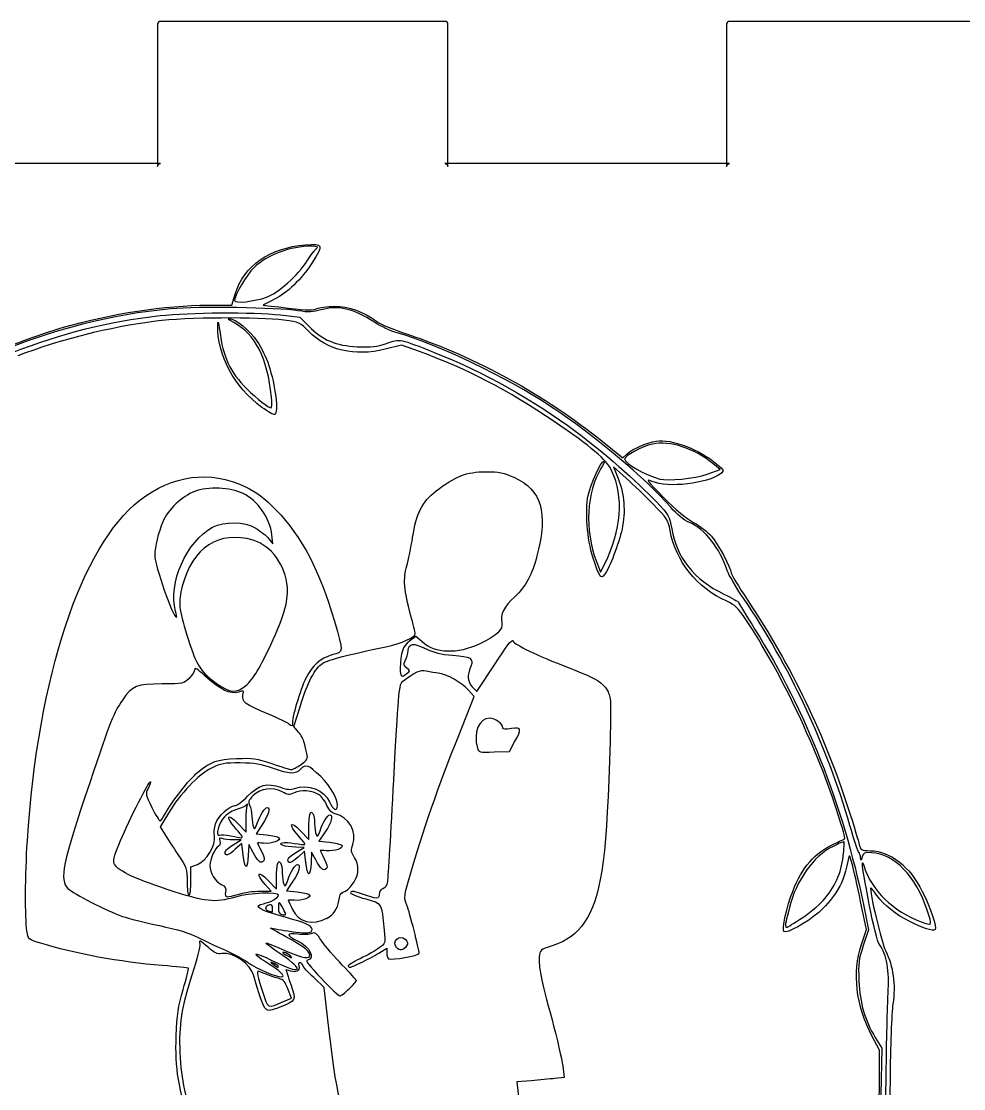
# Model space of a CAD drawing. Extents: x 1 to 449, y -9756 to -9558.
# Drawn here: x 211.6 to 244.72, y -9595.56 to -9558.06 of the extents above; entities that cross this region are included whole.
import ezdxf

# ---------------------------------------------------------------- set-up
doc = ezdxf.new("R2010")
doc.units = 0
doc.layers.get('0').update_dxf_attribs({"linetype": 'CONTINUOUS'})

msp = doc.modelspace()

# ---------------------------------------------------------------- linework, layer by layer
at = {"color": 7}
for p, q in [((226.49218, -9558.0586), (216.49218, -9558.0586)), ((246.49218, -9558.0586), (236.49218, -9558.0586)), ((216.39062, -9558.1602), (216.39062, -9563.1602)), ((226.59375, -9563.1602), (226.59375, -9558.1602)), ((236.39062, -9558.1602), (236.39062, -9563.1602)), ((216.49218, -9563.0586), (206.49218, -9563.0586)), ((236.49218, -9563.0586), (226.49218, -9563.0586))]:
    msp.add_line(p, q, dxfattribs=at)
at = {"color": 5}
for p, q in [((218.99781, -9568.0313), (219.11806, -9567.6475)), ((220.22249, -9567.7492), (220.22249, -9567.7496)), ((218.16172, -9568.0313), (218.99781, -9568.0313)), ((220.71158, -9568.3741), (221.3943, -9568.4481)), ((221.3943, -9568.4481), (221.71567, -9568.7781)), ((224.96323, -9569.4324), (224.38768, -9569.5766)), ((225.59065, -9569.6616), (224.96323, -9569.4324)), ((220.05761, -9571.6206), (220.05755, -9571.6206)), ((232.02195, -9572.8136), (232.74502, -9573.3953)), ((232.74502, -9573.3953), (232.89188, -9573.2573)), ((232.86107, -9574.1114), (232.41759, -9573.7152)), ((232.41759, -9573.7152), (232.58116, -9574.1202)), ((235.70435, -9573.9665), (236.16533, -9573.8072)), ((236.16533, -9573.8072), (235.90491, -9573.5914)), ((235.70435, -9573.9665), (235.70435, -9573.9665)), ((220.44465, -9576.4222), (220.40775, -9576.1045)), ((220.30012, -9576.2376), (220.44465, -9576.4222)), ((231.81253, -9577.0417), (231.95274, -9577.4164)), ((231.95274, -9577.4164), (232.1059, -9577.115)), ((217.02105, -9578.7792), (217.02108, -9578.7793)), ((225.46973, -9579.6714), (225.24225, -9579.8388)), ((225.68777, -9579.8628), (225.46973, -9579.6714)), ((227.61467, -9581.6087), (228.22717, -9580.6649)), ((219.3837, -9581.4804), (219.3837, -9581.4804)), ((227.51991, -9581.7859), (227.31004, -9581.5442)), ((227.45155, -9581.4351), (227.61467, -9581.6087)), ((226.95087, -9583.2066), (227.51991, -9581.7859)), ((221.18437, -9582.8393), (221.39728, -9582.1389)), ((221.34467, -9583.0298), (221.18437, -9582.8393)), ((228.75847, -9583.7099), (228.9408, -9583.375)), ((228.21544, -9583.7289), (228.75847, -9583.7099)), ((216.77264, -9585.8788), (216.48609, -9586.36)), ((219.20003, -9586.2291), (219.49933, -9586.5428)), ((219.49933, -9586.5428), (219.49933, -9586.151)), ((216.48609, -9586.36), (216.63481, -9586.6058)), ((220.07772, -9586.2683), (219.85384, -9586.601)), ((219.85384, -9586.601), (220.22095, -9586.639)), ((221.40618, -9586.4917), (221.70548, -9586.8054)), ((221.70548, -9586.8054), (221.70548, -9586.4136)), ((222.28389, -9586.5307), (222.06001, -9586.8634)), ((219.04812, -9586.987), (219.33225, -9586.8167)), ((219.33225, -9586.8167), (219.05359, -9586.8167)), ((219.34854, -9586.9503), (219.12079, -9587.1503)), ((219.39384, -9587.3508), (219.34854, -9586.9503)), ((219.3656, -9586.709), (219.36562, -9586.7091)), ((219.59965, -9586.9825), (219.57955, -9587.367)), ((219.74911, -9587.2622), (219.59965, -9586.9825)), ((222.06001, -9586.8634), (222.42712, -9586.9014)), ((221.53838, -9587.0866), (221.23753, -9587.0766)), ((221.25425, -9587.2569), (221.53838, -9587.0866)), ((221.55467, -9587.2202), (221.32692, -9587.4202)), ((221.59997, -9587.6208), (221.55467, -9587.2202)), ((221.80582, -9587.245), (221.78572, -9587.6294)), ((221.95528, -9587.5246), (221.80582, -9587.245)), ((217.56057, -9587.7626), (217.79606, -9587.6776)), ((221.6, -9587.6132), (221.59997, -9587.6208)), ((217.56057, -9588.2596), (217.56057, -9587.7626)), ((217.56067, -9588.2598), (217.56057, -9588.2596)), ((220.38231, -9588.6201), (220.17482, -9588.3838)), ((220.26972, -9588.2319), (220.56901, -9588.5455)), ((220.56901, -9588.5455), (220.56901, -9588.1537)), ((221.14741, -9588.2709), (220.92354, -9588.6035)), ((219.98489, -9588.6201), (220.38231, -9588.6201)), ((220.92354, -9588.6035), (221.29065, -9588.6415)), ((220.43524, -9589.2197), (220.43528, -9589.2198)), ((220.80624, -9589.2309), (220.80619, -9589.2308)), ((239.78593, -9588.9469), (239.78597, -9588.9469)), ((241.3074, -9589.9724), (241.0997, -9588.9804)), ((241.19702, -9589.0848), (241.37892, -9589.9756)), ((222.34142, -9589.5743), (222.34136, -9589.5768)), ((241.13337, -9590.499), (241.3074, -9589.9724)), ((241.37892, -9589.9756), (241.19472, -9590.53)), ((224.16237, -9590.7971), (224.4465, -9590.6209)), ((224.4465, -9590.6209), (224.4465, -9590.7879)), ((224.78385, -9590.5983), (224.78385, -9590.5989)), ((221.00752, -9590.8524), (221.00747, -9590.8604)), ((220.63589, -9591.2661), (220.63584, -9591.266)), ((223.52538, -9591.1357), (223.52536, -9591.1351)), ((222.24858, -9592.0011), (221.87678, -9591.6551)), ((221.09426, -9592.3756), (220.97232, -9592.0544)), ((222.37738, -9593.1368), (222.24858, -9592.0011)), ((223.1233, -9592.052), (223.12332, -9592.0523)), ((220.81491, -9592.4952), (221.09426, -9592.3756)), ((220.81491, -9592.4952), (220.81491, -9592.4952)), ((241.76157, -9594.2106), (241.49852, -9593.705)), ((241.61361, -9593.7603), (241.84389, -9594.1385)), ((241.76126, -9595.1442), (241.76157, -9594.2106)), ((241.84389, -9594.1385), (241.80619, -9595.7765)), ((230.62797, -9594.754), (230.67547, -9595.1631)), ((230.67547, -9595.1631), (230.35217, -9595.2011)), ((229.52493, -9595.2791), (229.02098, -9595.3201)), ((229.02098, -9595.3201), (229.10868, -9596.1347))]:
    msp.add_line(p, q, dxfattribs=at)
at = {"color": 7}
for points in [[(216.49218, -9558.0586), (216.43748, -9558.0586), (216.39062, -9558.1016), (216.39062, -9558.1602)], [(226.59375, -9558.1602), (226.59375, -9558.1052), (226.55075, -9558.0586), (226.49218, -9558.0586)], [(236.49218, -9558.0586), (236.43748, -9558.0586), (236.39062, -9558.1016), (236.39062, -9558.1602)], [(216.39062, -9563.1602), (216.39062, -9563.1052), (216.43362, -9563.0586), (216.49218, -9563.0586)], [(226.49218, -9563.0586), (226.54688, -9563.0586), (226.59375, -9563.1016), (226.59375, -9563.1602)], [(236.39062, -9563.1602), (236.39062, -9563.1052), (236.43362, -9563.0586), (236.49218, -9563.0586)]]:
    msp.add_open_spline(points, degree=3, dxfattribs=at)
at = {"color": 5}
for points in [[(219.11806, -9567.6475), (219.43599, -9566.6327), (220.31864, -9566.0132), (221.58838, -9565.9139)], [(221.79819, -9565.9613), (221.06529, -9565.9513), (220.2486, -9566.2598), (219.77567, -9566.7146)], [(221.58838, -9565.9139), (222.2233, -9565.8649), (222.23723, -9565.9029), (221.81557, -9566.55)], [(221.97138, -9566.0453), (222.05558, -9565.9783), (222.02568, -9565.9633), (221.79819, -9565.9613)], [(221.6487, -9566.4748), (221.77018, -9566.2834), (221.91539, -9566.09), (221.97138, -9566.0453)], [(219.77567, -9566.7146), (219.51631, -9566.9641), (219.0984, -9567.6768), (219.09826, -9567.87)], [(220.22249, -9567.7496), (220.6467, -9567.5925), (221.32325, -9566.9877), (221.6487, -9566.4748)], [(221.81557, -9566.55), (221.43078, -9567.1402), (220.95914, -9567.592), (220.47462, -9567.8347)], [(219.09826, -9567.87), (219.09819, -9567.9795), (219.80634, -9567.904), (220.22249, -9567.7492)], [(220.47462, -9567.8347), (220.25733, -9567.9434), (220.09204, -9568.0325), (220.10734, -9568.0325)], [(216.84889, -9568.1613), (214.75467, -9568.3582), (212.75004, -9568.8698), (210.67452, -9569.737)], [(213.08873, -9568.8039), (214.73796, -9568.3288), (216.68467, -9568.0324), (218.16172, -9568.0313)], [(221.32592, -9568.2283), (220.58934, -9568.1121), (217.81393, -9568.0706), (216.84889, -9568.1613)], [(220.10734, -9568.0325), (220.12264, -9568.0325), (220.52058, -9568.0775), (220.99167, -9568.1327)], [(220.99167, -9568.1327), (221.66451, -9568.2117), (221.87948, -9568.2157), (221.99407, -9568.1527)], [(222.14341, -9568.1953), (221.84701, -9568.2813), (221.70021, -9568.2873), (221.32592, -9568.2283)], [(221.99407, -9568.1527), (222.07427, -9568.1087), (222.35052, -9568.0727), (222.6079, -9568.0717)], [(224.01183, -9568.6319), (223.25722, -9568.1448), (222.7361, -9568.023), (222.14341, -9568.1953)], [(222.6079, -9568.0717), (223.10763, -9568.0717), (223.64069, -9568.2616), (224.08243, -9568.5985)], [(211.2368, -9569.7126), (213.12106, -9568.9862), (214.57933, -9568.6208), (216.48276, -9568.3981)], [(216.33485, -9568.5933), (214.67078, -9568.8087), (212.94541, -9569.242), (211.47412, -9569.8139)], [(220.82992, -9568.5573), (219.96579, -9568.4406), (217.35139, -9568.4613), (216.33485, -9568.5933)], [(216.48276, -9568.3981), (217.4824, -9568.2812), (219.7409, -9568.2682), (220.71158, -9568.3741)], [(218.50614, -9568.734), (218.51114, -9568.5427), (218.53034, -9568.5998), (218.57274, -9568.9345)], [(219.06583, -9568.6404), (218.91929, -9568.5634), (218.84645, -9568.5), (218.90394, -9568.5)], [(218.90394, -9568.5), (219.11914, -9568.5), (219.6351, -9568.9207), (219.89232, -9569.3059)], [(221.69902, -9568.9455), (221.40247, -9568.644), (221.37213, -9568.6305), (220.82992, -9568.5573)], [(224.08243, -9568.5985), (224.1979, -9568.6865), (224.70429, -9568.8963), (225.20774, -9569.0645)], [(210.20156, -9569.873), (210.65008, -9569.641), (212.28824, -9569.0344), (213.08873, -9568.8039)], [(220.05755, -9571.6206), (219.08908, -9570.9077), (218.47786, -9569.7704), (218.50614, -9568.734)], [(218.57274, -9568.9345), (218.68843, -9569.8478), (218.94937, -9570.4082), (219.51697, -9570.9627)], [(220.39562, -9571.2577), (220.24928, -9569.8819), (219.82058, -9569.0381), (219.06583, -9568.6404)], [(224.38768, -9569.5766), (223.31025, -9569.8465), (222.36777, -9569.6256), (221.69902, -9568.9455)], [(221.71567, -9568.7781), (222.18026, -9569.2551), (222.66004, -9569.4566), (223.4102, -9569.4899)], [(224.81407, -9569.0037), (224.59346, -9568.9417), (224.23245, -9568.7744), (224.01183, -9568.6319)], [(219.89232, -9569.3059), (220.03751, -9569.5233), (220.21755, -9569.8897), (220.29241, -9570.1201)], [(223.4102, -9569.4899), (223.89863, -9569.5119), (224.09179, -9569.4896), (224.43643, -9569.3731)], [(224.43643, -9569.3731), (224.92629, -9569.2076), (224.87407, -9569.1973), (226.17588, -9569.7134)], [(230.20325, -9571.5867), (228.66702, -9570.5679), (226.24054, -9569.4049), (224.81407, -9569.0037)], [(225.20774, -9569.0645), (227.58248, -9569.8579), (230.00394, -9571.1901), (232.02195, -9572.8136)], [(230.32955, -9572.1176), (228.69011, -9571.0069), (227.29769, -9570.2853), (225.59065, -9569.6616)], [(226.17588, -9569.7134), (227.83392, -9570.3708), (229.60652, -9571.3643), (231.09096, -9572.4682)], [(220.29241, -9570.1201), (220.5332, -9570.8612), (220.64762, -9571.7862), (220.50911, -9571.8719)], [(219.51697, -9570.9627), (219.8882, -9571.3253), (220.29161, -9571.6421), (220.38202, -9571.6421)], [(220.50911, -9571.8719), (220.47611, -9571.8929), (220.27296, -9571.7789), (220.05761, -9571.6206)], [(220.38202, -9571.6421), (220.41192, -9571.6421), (220.41812, -9571.4691), (220.39562, -9571.2577)], [(234.41385, -9575.1195), (233.54678, -9574.1226), (231.73591, -9572.6033), (230.20325, -9571.5867)], [(232.35828, -9573.8595), (232.1622, -9573.4539), (231.63882, -9573.0045), (230.32955, -9572.1176)], [(231.09096, -9572.4682), (232.00551, -9573.1483), (233.25619, -9574.2401), (233.91101, -9574.9301)], [(233.91449, -9572.8083), (234.45032, -9572.7223), (235.45616, -9573.1035), (236.04549, -9573.6152)], [(233.78093, -9572.9106), (233.43191, -9572.9826), (232.80321, -9573.3196), (232.80321, -9573.4341)], [(232.89188, -9573.2573), (233.08262, -9573.0782), (233.57275, -9572.8629), (233.91449, -9572.8083)], [(235.90491, -9573.5914), (235.26476, -9573.0611), (234.3966, -9572.7828), (233.78093, -9572.9106)], [(232.80321, -9573.4341), (232.80321, -9573.5868), (233.53263, -9574.0029), (234.04, -9574.1395)], [(215.76277, -9574.8861), (216.90526, -9573.9886), (218.22902, -9573.8203), (219.47876, -9574.4138)], [(231.97502, -9573.7701), (231.46324, -9574.5808), (231.39627, -9575.9292), (231.81253, -9577.0417)], [(231.52557, -9574.7232), (231.61317, -9574.3147), (231.97491, -9573.5147), (232.07202, -9573.5147)], [(232.07202, -9573.5147), (232.10732, -9573.5147), (232.06402, -9573.6295), (231.97502, -9573.7701)], [(232.1059, -9577.115), (232.6899, -9575.9659), (232.78479, -9574.7418), (232.35828, -9573.8595)], [(236.04549, -9573.6152), (236.30682, -9573.8422), (236.30986, -9573.8498), (236.1792, -9573.9512)], [(226.1826, -9574.5596), (226.83725, -9574.0453), (227.25304, -9573.8839), (227.92289, -9573.8843)], [(227.92289, -9573.8843), (228.40875, -9573.8846), (228.55234, -9573.9133), (228.91321, -9574.0791)], [(228.91321, -9574.0791), (229.89476, -9574.5316), (230.11938, -9575.2941), (229.72525, -9576.8358)], [(232.58116, -9574.1202), (232.79598, -9574.652), (232.84379, -9575.2888), (232.71451, -9575.8967)], [(233.81791, -9575.0306), (233.53557, -9574.7429), (233.10499, -9574.3293), (232.86107, -9574.1114)], [(233.77247, -9574.2258), (233.52689, -9574.1197), (233.55964, -9574.1648), (234.17359, -9574.785)], [(236.1792, -9573.9512), (235.72561, -9574.303), (234.32134, -9574.4632), (233.77247, -9574.2258)], [(234.04, -9574.1395), (234.33201, -9574.2185), (235.2531, -9574.1225), (235.70435, -9573.9665)], [(217.68468, -9574.5788), (217.25833, -9574.7402), (216.75338, -9575.2234), (216.57792, -9575.638)], [(219.3952, -9574.6488), (218.93872, -9574.4278), (218.16721, -9574.3963), (217.68468, -9574.5788)], [(219.47876, -9574.4138), (219.89436, -9574.6112), (220.10827, -9574.774), (220.56668, -9575.2419)], [(225.35483, -9576.1904), (225.48422, -9575.338), (225.67816, -9574.9559), (226.1826, -9574.5596)], [(211.81343, -9586.8521), (212.18741, -9581.0689), (213.69077, -9576.514), (215.76277, -9574.8861)], [(220.40775, -9576.1045), (220.33855, -9575.5076), (219.91671, -9574.9012), (219.3952, -9574.6488)], [(231.69405, -9576.8907), (231.48722, -9576.2501), (231.41031, -9575.2607), (231.52557, -9574.7232)], [(233.91101, -9574.9301), (234.36457, -9575.408), (234.38687, -9575.4469), (234.46008, -9575.8888)], [(234.17359, -9574.785), (234.59482, -9575.2102), (234.98621, -9575.5371), (235.23162, -9575.6688)], [(220.56668, -9575.2419), (221.44361, -9576.1371), (222.09829, -9577.3858), (222.60411, -9579.128)], [(234.4024, -9575.9477), (234.3364, -9575.5821), (234.29427, -9575.516), (233.81791, -9575.0306)], [(235.08713, -9575.6645), (234.87522, -9575.5735), (234.65002, -9575.391), (234.41385, -9575.1195)], [(216.57792, -9575.638), (216.41623, -9576.02), (216.29198, -9576.5282), (216.29111, -9576.811)], [(218.32186, -9575.8359), (218.74468, -9575.6128), (219.43288, -9575.6281), (219.84416, -9575.8699)], [(236.41425, -9577.3581), (236.16326, -9576.5793), (235.6292, -9575.8977), (235.08713, -9575.6645)], [(235.23162, -9575.6688), (235.44583, -9575.7838), (235.72766, -9576.0003), (235.85789, -9576.15)], [(217.02108, -9578.7793), (216.74579, -9577.8194), (217.4096, -9576.3174), (218.32186, -9575.8359)], [(219.74684, -9576.2888), (218.5516, -9575.9338), (217.6141, -9576.5433), (217.25917, -9577.9059)], [(219.84416, -9575.8699), (220.01544, -9575.9706), (220.22061, -9576.136), (220.30012, -9576.2376)], [(232.71451, -9575.8967), (232.60944, -9576.3907), (232.26946, -9577.2778), (232.10033, -9577.4993)], [(236.39283, -9578.4355), (235.35612, -9577.9725), (234.5965, -9577.0231), (234.4024, -9575.9477)], [(234.46008, -9575.8888), (234.62702, -9576.8962), (235.25843, -9577.6866), (236.29145, -9578.1814)], [(220.95228, -9577.9474), (220.88988, -9577.1636), (220.39364, -9576.4809), (219.74684, -9576.2888)], [(225.14956, -9577.1933), (225.20946, -9576.991), (225.3018, -9576.5397), (225.35483, -9576.1904)], [(235.85789, -9576.15), (236.08689, -9576.4132), (236.54689, -9577.2708), (236.54689, -9577.4346)], [(216.29111, -9576.811), (216.29011, -9577.1899), (216.92727, -9578.996), (217.06215, -9578.996)], [(229.72525, -9576.8358), (229.55648, -9577.496), (229.33092, -9577.9108), (228.94379, -9578.2729)], [(225.28386, -9578.9076), (225.05178, -9578.0687), (225.01801, -9577.6376), (225.14956, -9577.1933)], [(232.10033, -9577.4993), (231.97216, -9577.6671), (231.91902, -9577.5873), (231.69405, -9576.8907)], [(236.98204, -9578.3275), (236.71715, -9577.9414), (236.46164, -9577.5052), (236.41425, -9577.3581)], [(236.54689, -9577.4346), (236.54689, -9577.4786), (236.81215, -9577.9159), (237.13634, -9578.4059)], [(217.25917, -9577.9059), (217.11154, -9578.4727), (217.13293, -9578.6973), (217.42304, -9579.6273)], [(220.27234, -9580.166), (220.80451, -9579.0671), (220.99257, -9578.4534), (220.95228, -9577.9474)], [(228.94379, -9578.2729), (228.56797, -9578.6244), (228.42662, -9578.9051), (228.48698, -9579.1799)], [(236.29145, -9578.1814), (236.5746, -9578.3169), (236.80809, -9578.4464), (236.81032, -9578.4691)], [(240.72512, -9586.3165), (239.92162, -9583.5234), (238.57503, -9580.6493), (236.98204, -9578.3275)], [(237.06739, -9579.0777), (236.79321, -9578.6695), (236.68374, -9578.5653), (236.39283, -9578.4355)], [(236.81032, -9578.4691), (236.81232, -9578.4921), (237.0718, -9578.9211), (237.38645, -9579.4234)], [(237.13634, -9578.4059), (238.68642, -9580.7487), (239.83668, -9583.134), (240.67704, -9585.7482)], [(217.06215, -9578.996), (217.07375, -9578.996), (217.05515, -9578.898), (217.02105, -9578.7792)], [(225.44847, -9579.5709), (225.44808, -9579.5319), (225.37397, -9579.2333), (225.28386, -9578.9076)], [(240.32569, -9585.9699), (239.61456, -9583.6999), (238.28903, -9580.8961), (237.06739, -9579.0777)], [(222.60411, -9579.128), (222.93504, -9580.2678), (222.93951, -9580.2045), (222.51971, -9580.322)], [(228.48698, -9579.1799), (228.54178, -9579.4296), (228.31286, -9579.6528), (227.71572, -9579.9318)], [(237.38645, -9579.4234), (239.17127, -9582.2725), (240.48732, -9585.6093), (241.19702, -9589.0848)], [(217.42304, -9579.6273), (217.72406, -9580.5921), (217.86007, -9580.8438), (218.25126, -9581.1602)], [(224.41307, -9580.0311), (224.96086, -9579.9153), (225.44995, -9579.6979), (225.44847, -9579.5709)], [(225.24225, -9579.8388), (225.00154, -9580.0158), (224.92578, -9580.2376), (224.91833, -9580.7871)], [(227.71572, -9579.9318), (226.91782, -9580.3046), (226.16202, -9580.2787), (225.68777, -9579.8628)], [(228.22717, -9580.6649), (228.66238, -9579.9943), (228.85181, -9579.7527), (228.88162, -9579.8304)], [(228.88162, -9579.8304), (228.93122, -9579.9598), (229.70714, -9580.3314), (230.85798, -9580.777)], [(219.3837, -9581.4804), (219.66385, -9581.2956), (219.88048, -9580.9752), (220.27234, -9580.166)], [(222.20172, -9580.6088), (222.39239, -9580.4935), (223.09909, -9580.3089), (224.41307, -9580.0311)], [(225.0979, -9580.5264), (225.1416, -9580.4404), (225.1859, -9580.2793), (225.1964, -9580.1693)], [(225.1964, -9580.1693), (225.2222, -9579.8985), (225.37539, -9579.8828), (225.82832, -9580.1043)], [(225.82832, -9580.1043), (226.09852, -9580.2365), (226.34974, -9580.2972), (226.75825, -9580.329)], [(221.39728, -9582.1389), (221.65505, -9581.2909), (221.9261, -9580.7753), (222.20172, -9580.6088)], [(222.51971, -9580.322), (222.10709, -9580.4375), (221.83776, -9580.6783), (221.60302, -9581.1415)], [(225.1504, -9580.7813), (225.03799, -9580.6983), (225.03024, -9580.6604), (225.0979, -9580.5264)], [(226.75825, -9580.329), (227.40382, -9580.379), (227.50829, -9580.4421), (227.40105, -9580.7165)], [(217.69426, -9580.8324), (217.69426, -9580.8954), (217.60636, -9581.0355), (217.49884, -9581.143)], [(218.05562, -9581.0591), (217.80145, -9580.8188), (217.69426, -9580.7515), (217.69426, -9580.8324)], [(224.91833, -9580.7871), (224.91433, -9581.0937), (224.95173, -9581.1238), (225.1524, -9580.9751)], [(225.83154, -9580.8962), (225.57893, -9580.8522), (225.48431, -9580.8959), (224.96921, -9581.2909)], [(225.1524, -9580.9751), (225.28073, -9580.8801), (225.28071, -9580.8781), (225.1504, -9580.7813)], [(226.25157, -9580.9602), (226.15967, -9580.9492), (225.97063, -9580.9212), (225.83154, -9580.8962)], [(227.31004, -9581.5442), (227.09507, -9581.2966), (226.55, -9580.9959), (226.25157, -9580.9602)], [(227.40105, -9580.7165), (227.26611, -9581.0617), (227.27948, -9581.2519), (227.45155, -9581.4351)], [(230.85798, -9580.777), (231.84363, -9581.1587), (232.062, -9581.2935), (232.22146, -9581.6185)], [(216.54618, -9581.3387), (215.66377, -9581.339), (215.49808, -9581.4067), (215.15576, -9581.9038)], [(217.49884, -9581.143), (217.30589, -9581.3359), (217.29385, -9581.3384), (216.54618, -9581.3387)], [(219.23038, -9581.6269), (218.96748, -9581.7259), (218.54496, -9581.5219), (218.05562, -9581.0591)], [(218.25126, -9581.1602), (218.81085, -9581.6128), (219.07127, -9581.6864), (219.3837, -9581.4804)], [(221.60302, -9581.1415), (221.40521, -9581.5319), (221.08719, -9582.602), (221.13329, -9582.7221)], [(224.96921, -9581.2909), (224.87101, -9581.3659), (224.83453, -9581.7986), (224.68049, -9584.7158)], [(219.39065, -9581.7313), (219.42525, -9581.5586), (219.42005, -9581.5553), (219.23038, -9581.6269)], [(220.28568, -9582.4031), (219.4537, -9582.0541), (219.34274, -9581.9708), (219.39065, -9581.7313)], [(232.22146, -9581.6185), (232.33419, -9581.8483), (232.33717, -9581.9977), (232.27016, -9584.0562)], [(215.15576, -9581.9038), (214.84724, -9582.3523), (214.741, -9582.6204), (214.00484, -9584.8081)], [(221.00831, -9582.7501), (220.98821, -9582.7181), (220.66303, -9582.5615), (220.28568, -9582.4031)], [(221.13329, -9582.7221), (221.17039, -9582.8191), (221.06539, -9582.8418), (221.00831, -9582.7501)], [(228.06145, -9582.5397), (227.68983, -9582.5397), (227.48401, -9583.0449), (227.63143, -9583.5952)], [(228.52457, -9582.8815), (228.52457, -9582.7384), (228.25546, -9582.5397), (228.06145, -9582.5397)], [(228.9408, -9583.375), (229.199, -9582.9016), (229.1877, -9582.8562), (228.82541, -9582.9105)], [(221.54487, -9583.3991), (221.52297, -9583.3011), (221.43283, -9583.1346), (221.34467, -9583.0298)], [(225.28613, -9587.9786), (225.66177, -9586.6684), (226.31965, -9584.7826), (226.95087, -9583.2066)], [(228.82541, -9582.9105), (228.62196, -9582.9415), (228.52457, -9582.9315), (228.52457, -9582.8815)], [(221.63587, -9583.781), (221.60777, -9583.6692), (221.56687, -9583.4973), (221.54487, -9583.3991)], [(227.63143, -9583.5952), (227.67043, -9583.7408), (227.69853, -9583.7472), (228.21544, -9583.7289)], [(217.80396, -9584.4405), (218.27713, -9584.061), (218.48313, -9583.9883), (219.16508, -9583.9603)], [(219.16508, -9583.9603), (219.7384, -9583.9363), (219.85867, -9583.9503), (220.40135, -9584.1404)], [(221.43485, -9584.1653), (221.66224, -9584.0019), (221.68195, -9583.9642), (221.63587, -9583.781)], [(218.28238, -9584.2978), (217.81791, -9584.5259), (217.18126, -9585.1926), (216.77264, -9585.8788)], [(219.29878, -9584.117), (218.73117, -9584.107), (218.62314, -9584.13), (218.28238, -9584.2978)], [(220.43028, -9584.3009), (220.03426, -9584.1594), (219.80548, -9584.1222), (219.29878, -9584.117)], [(220.40135, -9584.1404), (220.73199, -9584.2538), (221.04307, -9584.3466), (221.09263, -9584.3466)], [(221.40467, -9584.3449), (221.24324, -9584.5232), (221.02422, -9584.5134), (220.43028, -9584.3009)], [(221.09263, -9584.3466), (221.14223, -9584.3466), (221.2962, -9584.2646), (221.43485, -9584.1653)], [(222.12249, -9584.5955), (221.71279, -9584.1804), (221.59175, -9584.1381), (221.40467, -9584.3449)], [(232.27016, -9584.0562), (232.15374, -9587.6349), (231.9655, -9588.853), (231.39607, -9589.7127)], [(215.08881, -9586.838), (215.40687, -9586.0898), (216.09717, -9584.7328), (216.13864, -9584.7743)], [(216.65957, -9585.9021), (216.87547, -9585.4946), (217.52663, -9584.6629), (217.80396, -9584.4405)], [(222.70832, -9585.6129), (222.70832, -9585.3436), (222.49479, -9584.9728), (222.12249, -9584.5955)], [(224.68049, -9584.7158), (224.58359, -9586.552), (224.48924, -9588.1555), (224.47094, -9588.2791)], [(214.00484, -9584.8081), (213.04112, -9587.6722), (212.93002, -9588.2128), (213.24117, -9588.524)], [(216.06004, -9585.008), (215.9568, -9585.2076), (215.96074, -9585.2283), (216.18965, -9585.6828)], [(216.13864, -9584.7743), (216.15394, -9584.7903), (216.11854, -9584.8948), (216.06004, -9585.008)], [(219.55661, -9585.2858), (219.93761, -9584.8822), (220.23535, -9584.8008), (220.71192, -9584.97)], [(220.765, -9585.1315), (220.43415, -9584.949), (220.01183, -9585.0045), (219.75168, -9585.2647)], [(220.71192, -9584.97), (220.9469, -9585.054), (221.06927, -9585.064), (221.20247, -9585.014)], [(222.06987, -9585.2385), (221.83395, -9585.0839), (221.41685, -9585.0471), (221.18901, -9585.1605)], [(221.20247, -9585.014), (221.67124, -9584.8358), (222.25201, -9585.059), (222.43127, -9585.4857)], [(219.10768, -9585.6148), (219.18698, -9585.6148), (219.37892, -9585.4742), (219.55661, -9585.2858)], [(219.75168, -9585.2647), (219.58336, -9585.433), (219.56382, -9585.4855), (219.6261, -9585.6019)], [(221.18901, -9585.1605), (221.01348, -9585.2485), (220.97204, -9585.2455), (220.765, -9585.1315)], [(222.34481, -9585.6059), (222.28091, -9585.461), (222.15718, -9585.2958), (222.06987, -9585.2385)], [(222.43127, -9585.4857), (222.54844, -9585.7647), (222.70832, -9585.8382), (222.70832, -9585.6129)], [(216.18965, -9585.6828), (216.31951, -9585.9406), (216.44862, -9586.1516), (216.47656, -9586.1516)], [(218.4266, -9586.2592), (218.5176, -9585.9837), (218.90736, -9585.6148), (219.10768, -9585.6148)], [(219.19528, -9585.7402), (219.04646, -9585.7802), (218.84226, -9585.899), (218.74151, -9586.0041)], [(219.13163, -9586.4081), (218.77105, -9586.0089), (218.83367, -9585.8451), (219.20003, -9586.2291)], [(219.52233, -9585.5908), (219.49133, -9585.6328), (219.34411, -9585.7002), (219.19528, -9585.7402)], [(219.49933, -9586.151), (219.49933, -9585.9355), (219.51723, -9585.7041), (219.53903, -9585.6368)], [(219.53903, -9585.6368), (219.56343, -9585.5618), (219.55693, -9585.5438), (219.52233, -9585.5908)], [(219.6261, -9585.6019), (219.6667, -9585.6779), (219.702, -9585.8545), (219.7046, -9585.9948)], [(219.89576, -9586.2365), (220.00585, -9585.9307), (220.16145, -9585.6817), (220.24242, -9585.6817)], [(220.24242, -9585.6817), (220.3675, -9585.6817), (220.29232, -9585.9494), (220.07772, -9586.2683)], [(221.70548, -9586.4136), (221.70548, -9585.9544), (221.76038, -9585.7511), (221.84747, -9585.8883)], [(222.63656, -9585.9044), (222.51204, -9585.8794), (222.42722, -9585.7927), (222.34481, -9585.6059)], [(240.67704, -9585.7482), (240.86026, -9586.3181), (241.02976, -9586.8747), (241.05373, -9586.985)], [(216.47656, -9586.1516), (216.50446, -9586.1516), (216.58686, -9586.0393), (216.65957, -9585.9021)], [(218.74151, -9586.0041), (218.53926, -9586.2152), (218.40827, -9586.7133), (218.5711, -9586.652)], [(219.7046, -9585.9948), (219.7066, -9586.1351), (219.7307, -9586.304), (219.7568, -9586.3703)], [(219.7568, -9586.3703), (219.7951, -9586.4673), (219.822, -9586.4413), (219.89576, -9586.2365)], [(221.34718, -9586.6811), (220.9801, -9586.2747), (221.03405, -9586.1017), (221.40618, -9586.4917)], [(221.84747, -9585.8883), (221.87857, -9585.9373), (221.90657, -9586.0978), (221.90977, -9586.2449)], [(221.90977, -9586.2449), (221.91277, -9586.392), (221.93687, -9586.5665), (221.96297, -9586.6327)], [(222.10193, -9586.499), (222.21202, -9586.1931), (222.36762, -9585.9441), (222.44859, -9585.9441)], [(222.44859, -9585.9441), (222.57367, -9585.9441), (222.49849, -9586.2118), (222.28389, -9586.5307)], [(223.25316, -9586.9824), (223.41162, -9586.5442), (223.09849, -9585.9968), (222.63656, -9585.9044)], [(240.54885, -9586.773), (240.56205, -9586.763), (240.46165, -9586.404), (240.32569, -9585.9699)], [(216.63481, -9586.6058), (216.71661, -9586.741), (216.92828, -9587.0683), (217.1052, -9587.3333)], [(218.388, -9586.6934), (218.3663, -9586.5847), (218.384, -9586.3894), (218.4266, -9586.2592)], [(219.36562, -9586.7091), (219.36562, -9586.6861), (219.26032, -9586.5505), (219.13163, -9586.4081)], [(221.96297, -9586.6327), (222.00127, -9586.7297), (222.02817, -9586.7037), (222.10193, -9586.499)], [(241.03404, -9587.2491), (241.00164, -9587.2141), (240.86263, -9586.7945), (240.72512, -9586.3165)], [(211.79943, -9590.0198), (211.72993, -9589.5711), (211.73673, -9588.038), (211.81343, -9586.8521)], [(214.85505, -9587.629), (214.82655, -9587.539), (214.90815, -9587.2629), (215.08881, -9586.838)], [(217.79606, -9587.6776), (218.10375, -9587.5663), (218.44808, -9586.9938), (218.388, -9586.6934)], [(218.57873, -9586.8667), (218.59983, -9586.9467), (218.58073, -9587.0209), (218.53313, -9587.039)], [(218.65843, -9586.7707), (218.56503, -9586.7347), (218.54921, -9586.7537), (218.57873, -9586.8667)], [(218.5711, -9586.652), (218.622, -9586.633), (218.79902, -9586.642), (218.96448, -9586.677)], [(219.05359, -9586.8167), (218.90032, -9586.8163), (218.7225, -9586.7957), (218.65843, -9586.7707)], [(218.76399, -9587.2538), (218.76399, -9587.2008), (218.89185, -9587.0807), (219.04812, -9586.987)], [(218.96448, -9586.677), (219.37017, -9586.757), (219.3656, -9586.757), (219.3656, -9586.709)], [(220.11774, -9586.937), (219.99824, -9586.923), (219.90047, -9586.92), (219.90047, -9586.927)], [(219.90047, -9586.927), (219.90047, -9586.937), (219.96467, -9587.0682), (220.04319, -9587.2188)], [(220.65627, -9586.7451), (220.75197, -9586.8411), (220.39303, -9586.9688), (220.11774, -9586.937)], [(220.22095, -9586.639), (220.42285, -9586.66), (220.61875, -9586.708), (220.65627, -9586.7451)], [(220.80298, -9587.0166), (220.57061, -9586.9216), (220.83348, -9586.8714), (221.20469, -9586.9406)], [(221.20469, -9586.9406), (221.38816, -9586.9746), (221.55003, -9586.9916), (221.56441, -9586.9766)], [(221.56441, -9586.9766), (221.57881, -9586.9626), (221.48101, -9586.8292), (221.34718, -9586.6811)], [(222.42712, -9586.9014), (222.62902, -9586.9224), (222.82492, -9586.9704), (222.86244, -9587.0075)], [(223.31656, -9587.4491), (223.19041, -9587.2353), (223.18258, -9587.1777), (223.25316, -9586.9824)], [(238.71215, -9588.6293), (239.06755, -9587.7547), (239.47244, -9587.2854), (240.14749, -9586.9656)], [(240.5178, -9586.8926), (240.5057, -9586.8786), (240.33111, -9586.9476), (240.12987, -9587.0459)], [(240.14749, -9586.9656), (240.35499, -9586.8676), (240.5356, -9586.7807), (240.54885, -9586.773)], [(240.4869, -9587.3971), (240.516, -9587.1337), (240.53, -9586.9066), (240.5178, -9586.8926)], [(241.05373, -9586.985), (241.09463, -9587.1735), (241.11773, -9587.1863), (241.43687, -9587.198)], [(217.1052, -9587.3333), (217.41351, -9587.7949), (217.42687, -9587.8345), (217.42687, -9588.2859)], [(218.53313, -9587.039), (218.41775, -9587.083), (218.22915, -9587.5025), (218.22915, -9587.7147)], [(219.12079, -9587.1503), (218.87031, -9587.3702), (218.76399, -9587.401), (218.76399, -9587.2538)], [(219.49935, -9587.7513), (219.46625, -9587.7513), (219.41875, -9587.5711), (219.39384, -9587.3508)], [(219.57955, -9587.367), (219.56855, -9587.5783), (219.53245, -9587.7513), (219.49935, -9587.7513)], [(220.11589, -9587.5627), (220.01669, -9587.6617), (219.92086, -9587.5837), (219.74911, -9587.2622)], [(220.04319, -9587.2188), (220.14269, -9587.4097), (220.1647, -9587.5138), (220.11589, -9587.5627)], [(221.23753, -9587.0766), (221.07207, -9587.0666), (220.87652, -9587.0466), (220.80298, -9587.0166)], [(220.97012, -9587.5236), (220.97012, -9587.4706), (221.09797, -9587.3505), (221.25425, -9587.2569)], [(222.32391, -9587.1995), (222.20441, -9587.1855), (222.10664, -9587.1825), (222.10664, -9587.1895)], [(222.10664, -9587.1895), (222.10664, -9587.1995), (222.17084, -9587.3307), (222.24936, -9587.4813)], [(222.86244, -9587.0075), (222.95814, -9587.1035), (222.5992, -9587.2311), (222.32391, -9587.1995)], [(240.12987, -9587.0459), (239.44593, -9587.3805), (238.83492, -9588.2391), (238.59694, -9589.1997)], [(240.80084, -9587.6542), (240.71194, -9587.3283), (240.70854, -9587.325), (240.6636, -9587.5205)], [(241.09964, -9587.4497), (241.09564, -9587.3747), (241.06644, -9587.2841), (241.03404, -9587.2491)], [(241.40266, -9589.0856), (241.17488, -9587.9205), (241.09679, -9587.3435), (241.22244, -9587.754)], [(241.48629, -9587.271), (241.23362, -9587.255), (241.19713, -9587.2709), (241.15434, -9587.4197)], [(241.43687, -9587.198), (242.15655, -9587.224), (242.82211, -9587.7449), (243.26895, -9588.6303)], [(243.44165, -9589.2838), (243.02363, -9588.0688), (242.29982, -9587.3238), (241.48629, -9587.271)], [(216.73189, -9588.5589), (215.48889, -9588.1494), (214.93279, -9587.8738), (214.85505, -9587.629)], [(218.22915, -9587.7147), (218.22915, -9587.9727), (218.40398, -9588.2695), (218.62267, -9588.3825)], [(220.56901, -9588.1537), (220.56901, -9587.6945), (220.62391, -9587.4912), (220.711, -9587.6284)], [(220.711, -9587.6284), (220.7421, -9587.6774), (220.7701, -9587.8379), (220.7732, -9587.985)], [(220.96546, -9588.2391), (221.07555, -9587.9332), (221.23114, -9587.6842), (221.31213, -9587.6842)], [(221.32692, -9587.4202), (221.07644, -9587.6401), (220.97012, -9587.6709), (220.97012, -9587.5236)], [(221.31213, -9587.6842), (221.4372, -9587.6842), (221.36203, -9587.9519), (221.14741, -9588.2709)], [(221.70552, -9588.0138), (221.67242, -9588.0138), (221.62492, -9587.8335), (221.6, -9587.6132)], [(221.78572, -9587.6294), (221.77472, -9587.8408), (221.73862, -9588.0138), (221.70552, -9588.0138)], [(222.32206, -9587.8252), (222.22286, -9587.9242), (222.12703, -9587.8462), (221.95528, -9587.5246)], [(222.24936, -9587.4813), (222.34886, -9587.6721), (222.37087, -9587.7763), (222.32206, -9587.8252)], [(223.42402, -9587.9649), (223.45152, -9587.7597), (223.42502, -9587.6333), (223.31656, -9587.4491)], [(239.78597, -9588.9469), (240.18818, -9588.4996), (240.42215, -9587.9823), (240.4869, -9587.3971)], [(240.6636, -9587.5205), (240.52012, -9588.1447), (240.4478, -9588.3359), (240.22477, -9588.681)], [(241.0997, -9588.9804), (240.98545, -9588.4349), (240.85097, -9587.838), (240.80084, -9587.6542)], [(241.15434, -9587.4197), (241.11384, -9587.5605), (241.10524, -9587.5653), (241.09964, -9587.4497)], [(220.17482, -9588.3838), (219.83671, -9587.9987), (219.92001, -9587.8653), (220.26972, -9588.2319)], [(220.7732, -9587.985), (220.7762, -9588.1321), (220.8003, -9588.3066), (220.8265, -9588.3728)], [(222.90566, -9588.6574), (223.12885, -9588.5864), (223.38688, -9588.2418), (223.42402, -9587.9649)], [(225.14763, -9589.1083), (225.04191, -9588.8441), (225.04486, -9588.8201), (225.28613, -9587.9786)], [(241.22244, -9587.754), (241.47651, -9588.584), (242.23841, -9589.3213), (243.2326, -9589.699)], [(217.42687, -9588.2859), (217.42687, -9588.5553), (217.45547, -9588.7569), (217.49377, -9588.7569)], [(217.49377, -9588.7569), (217.53237, -9588.7569), (217.56067, -9588.5467), (217.56067, -9588.2598)], [(218.62267, -9588.3825), (218.77506, -9588.4615), (218.80683, -9588.5153), (218.78087, -9588.6511)], [(220.8265, -9588.3728), (220.8648, -9588.4698), (220.8917, -9588.4438), (220.96546, -9588.2391)], [(224.47094, -9588.2791), (224.44894, -9588.4276), (224.39394, -9588.5152), (224.30839, -9588.5376)], [(241.68351, -9588.7845), (241.56694, -9588.6222), (241.46469, -9588.4969), (241.45628, -9588.506)], [(213.24117, -9588.524), (213.42522, -9588.708), (214.61159, -9589.3182), (215.15382, -9589.5078)], [(219.13162, -9588.8258), (218.37961, -9589.0408), (218.10055, -9589.0098), (216.73189, -9588.5589)], [(218.78087, -9588.6511), (218.74247, -9588.8523), (218.79727, -9588.8602), (219.25928, -9588.7201)], [(220.63583, -9588.7578), (220.63583, -9588.6391), (219.6249, -9588.6848), (219.13162, -9588.8258)], [(219.25928, -9588.7201), (219.43978, -9588.6651), (219.76631, -9588.6201), (219.98489, -9588.6201)], [(220.11417, -9589.0597), (220.36983, -9589.0067), (220.63583, -9588.8524), (220.63583, -9588.7578)], [(221.72596, -9588.7476), (221.82186, -9588.8436), (221.4625, -9588.9713), (221.1863, -9588.9394)], [(221.29065, -9588.6415), (221.49255, -9588.6625), (221.68845, -9588.7105), (221.72596, -9588.7476)], [(222.75596, -9588.9642), (222.77926, -9588.7906), (222.83296, -9588.6804), (222.90566, -9588.6574)], [(223.55231, -9588.713), (223.24932, -9588.6077), (223.1763, -9588.6015), (223.1763, -9588.682)], [(223.1763, -9588.682), (223.1763, -9588.714), (223.41389, -9588.8091), (223.70426, -9588.893)], [(224.17911, -9588.732), (224.17911, -9588.9084), (224.10881, -9588.9062), (223.55231, -9588.713)], [(224.30839, -9588.5376), (224.22589, -9588.5596), (224.17911, -9588.6296), (224.17911, -9588.732)], [(238.4038, -9590.0392), (238.324, -9589.9592), (238.5015, -9589.1478), (238.71215, -9588.6293)], [(240.22477, -9588.681), (240.08939, -9588.8904), (239.82015, -9589.2004), (239.62645, -9589.3699)], [(241.45628, -9588.506), (241.39438, -9588.573), (241.83893, -9590.4546), (241.9826, -9590.7332)], [(242.82464, -9589.6907), (242.35245, -9589.4522), (241.91158, -9589.1021), (241.68351, -9588.7845)], [(243.26895, -9588.6303), (243.56212, -9589.2112), (243.7907, -9589.8962), (243.71621, -9589.9707)], [(220.47412, -9589.4165), (219.89116, -9589.244), (219.77634, -9589.1302), (220.11417, -9589.0597)], [(220.32383, -9589.1028), (220.16601, -9589.1338), (220.13722, -9589.2743), (220.28113, -9589.3116)], [(220.43528, -9589.2198), (220.43528, -9589.1258), (220.39898, -9589.0882), (220.32383, -9589.1028)], [(220.41854, -9589.3506), (220.42754, -9589.3606), (220.43524, -9589.2966), (220.43524, -9589.2197)], [(220.80619, -9589.2308), (220.67292, -9588.9731), (220.63584, -9588.9708), (220.63584, -9589.2198)], [(220.63584, -9589.2198), (220.63584, -9589.3516), (220.67394, -9589.424), (220.75284, -9589.4415)], [(220.75284, -9589.4415), (220.92072, -9589.4795), (220.92522, -9589.4615), (220.80624, -9589.2309)], [(221.1863, -9588.9394), (221.06617, -9588.9254), (220.97591, -9588.9294), (220.98574, -9588.9514)], [(220.98574, -9588.9514), (220.99574, -9588.9714), (221.06154, -9589.115), (221.13237, -9589.2699)], [(222.34136, -9589.5768), (222.57851, -9589.4491), (222.71869, -9589.2421), (222.75596, -9588.9642)], [(223.70426, -9588.893), (224.30174, -9589.0657), (224.26039, -9588.9954), (224.35169, -9589.994)], [(225.58295, -9590.8043), (225.58274, -9590.6557), (225.25353, -9589.3729), (225.14763, -9589.1083)], [(238.59694, -9589.1997), (238.386, -9590.0513), (238.34566, -9590.0037), (238.95219, -9589.6186)], [(238.95219, -9589.6186), (239.24672, -9589.4316), (239.6219, -9589.1294), (239.78593, -9588.9469)], [(241.76405, -9590.4965), (241.69405, -9590.3965), (241.54601, -9589.8188), (241.40266, -9589.0856)], [(215.15382, -9589.5078), (215.35605, -9589.5788), (215.9427, -9589.7241), (216.45747, -9589.8316)], [(220.28113, -9589.3116), (220.34753, -9589.3286), (220.40934, -9589.3466), (220.41854, -9589.3506)], [(221.3537, -9589.6765), (221.16111, -9589.6195), (220.76529, -9589.5026), (220.47412, -9589.4165)], [(221.13237, -9589.2699), (221.33181, -9589.7061), (221.85288, -9589.8372), (222.34142, -9589.5743)], [(239.62645, -9589.3699), (239.221, -9589.7245), (238.48958, -9590.1249), (238.4038, -9590.0392)], [(243.2326, -9589.699), (243.62134, -9589.8467), (243.62963, -9589.8303), (243.44165, -9589.2838)], [(216.45747, -9589.8316), (217.09329, -9589.9643), (217.52205, -9590.0944), (217.79454, -9590.2375)], [(220.90324, -9590.2236), (220.55393, -9590.0382), (220.31442, -9589.9003), (220.371, -9589.9172)], [(220.371, -9589.9172), (220.4276, -9589.9342), (220.75122, -9589.9872), (221.09019, -9590.0352)], [(221.78339, -9590.0452), (221.90407, -9589.9245), (221.75219, -9589.7942), (221.3537, -9589.6765)], [(224.35169, -9589.994), (224.39439, -9590.4611), (224.39409, -9590.4622), (224.18417, -9590.6161)], [(231.39607, -9589.7127), (231.1257, -9590.1209), (230.78576, -9590.3685), (230.26285, -9590.5384)], [(243.71621, -9589.9707), (243.65051, -9590.0367), (243.27625, -9589.9187), (242.82464, -9589.6907)], [(212.24574, -9590.437), (211.84947, -9590.3131), (211.84407, -9590.3081), (211.79943, -9590.0198)], [(217.79454, -9590.2375), (218.01516, -9590.3533), (218.4213, -9590.5436), (218.69707, -9590.6603)], [(218.17828, -9590.6025), (217.87759, -9590.3309), (217.82718, -9590.311), (217.87179, -9590.4815)], [(221.32447, -9590.1338), (220.90884, -9590.0848), (220.90202, -9590.1558), (221.30257, -9590.3599)], [(221.73044, -9590.9127), (221.80854, -9590.7863), (221.5365, -9590.5597), (220.90324, -9590.2236)], [(221.09019, -9590.0352), (221.55466, -9590.1012), (221.72545, -9590.1032), (221.78339, -9590.0452)], [(221.30257, -9590.3599), (221.74914, -9590.5877), (221.95345, -9590.9846), (221.65383, -9591.0424)], [(221.81171, -9590.1078), (221.73991, -9590.1478), (221.53577, -9590.1588), (221.32447, -9590.1338)], [(222.16314, -9590.377), (221.96881, -9590.0884), (221.9171, -9590.0488), (221.81171, -9590.1078)], [(222.88392, -9591.2163), (222.61281, -9590.9408), (222.28846, -9590.5631), (222.16314, -9590.377)], [(224.78385, -9590.5989), (224.6033, -9590.3813), (224.9021, -9590.1195), (225.10237, -9590.3198)], [(225.10237, -9590.3198), (225.18747, -9590.4048), (225.19627, -9590.4572), (225.14017, -9590.5463)], [(216.55503, -9591.2332), (215.06497, -9591.115), (213.47713, -9590.8216), (212.24574, -9590.437)], [(217.87179, -9590.4815), (217.88899, -9590.5475), (217.76885, -9591.0211), (217.60483, -9591.5345)], [(218.65437, -9590.8112), (218.4832, -9590.8372), (218.39536, -9590.7982), (218.17828, -9590.6025)], [(219.76987, -9591.5896), (219.66366, -9591.1762), (219.05392, -9590.7507), (218.65437, -9590.8112)], [(218.69707, -9590.6603), (218.97284, -9590.7771), (219.35692, -9590.9817), (219.55058, -9591.1151)], [(220.22142, -9591.1244), (219.62769, -9590.7638), (219.7603, -9590.7266), (220.43393, -9591.0654)], [(220.72017, -9590.8334), (220.42118, -9590.6317), (220.18735, -9590.456), (220.20054, -9590.4429)], [(220.20054, -9590.4429), (220.21374, -9590.4299), (220.46377, -9590.5269), (220.75619, -9590.659)], [(220.75619, -9590.659), (221.35411, -9590.9289), (221.66962, -9591.0111), (221.73044, -9590.9127)], [(224.18417, -9590.6161), (224.0685, -9590.7011), (223.76556, -9590.8701), (223.51096, -9590.9921)], [(225.14017, -9590.5463), (225.04257, -9590.7013), (224.8878, -9590.7241), (224.78385, -9590.5983)], [(230.26285, -9590.5384), (229.83458, -9590.6774), (229.82798, -9590.6832), (229.80637, -9590.9395)], [(241.49852, -9593.705), (240.93087, -9592.6139), (240.80363, -9591.4967), (241.13337, -9590.499)], [(241.19472, -9590.53), (241.02871, -9591.0295), (241.01355, -9591.1525), (241.04116, -9591.7758)], [(242.06584, -9592.2276), (242.11494, -9591.3991), (242.02134, -9590.8624), (241.76405, -9590.4965)], [(241.9826, -9590.7332), (242.24386, -9591.2397), (242.33523, -9591.911), (242.23481, -9592.586)], [(219.55058, -9591.1151), (219.90045, -9591.3561), (220.54205, -9591.6339), (220.74897, -9591.6339)], [(220.74897, -9591.6339), (220.91944, -9591.6339), (220.68097, -9591.4036), (220.22142, -9591.1244)], [(220.48542, -9591.1621), (220.34097, -9591.0921), (220.34015, -9591.0931), (220.46482, -9591.1931)], [(220.43393, -9591.0654), (221.44421, -9591.5728), (221.61349, -9591.4355), (220.72017, -9590.8334)], [(220.80691, -9590.7644), (220.76801, -9590.7644), (220.81091, -9590.8104), (220.90331, -9590.8624)], [(221.00747, -9590.8604), (220.93607, -9590.8064), (220.84585, -9590.7634), (220.80691, -9590.7644)], [(220.90331, -9590.8624), (221.11986, -9590.9861), (221.17258, -9590.9851), (221.00752, -9590.8524)], [(221.41228, -9591.1426), (221.34608, -9591.1176), (221.32968, -9591.1526), (221.35498, -9591.2426)], [(221.65383, -9591.0424), (221.57923, -9591.0564), (221.72543, -9591.2507), (222.1351, -9591.6812)], [(223.51096, -9590.9921), (223.25636, -9591.1141), (223.06688, -9591.2328), (223.08989, -9591.2558)], [(223.52536, -9591.1351), (223.71945, -9591.0461), (224.0061, -9590.8939), (224.16237, -9590.7971)], [(224.4465, -9590.7879), (224.4465, -9590.8799), (224.474, -9590.9719), (224.5077, -9590.9927)], [(224.5077, -9590.9927), (224.61033, -9591.0567), (225.58304, -9590.8857), (225.58295, -9590.8043)], [(229.80637, -9590.9395), (229.77777, -9591.2783), (229.86147, -9591.6894), (230.2556, -9593.1449)], [(217.47655, -9591.3262), (217.46465, -9591.3142), (217.04989, -9591.2722), (216.55503, -9591.2332)], [(217.28822, -9592.0755), (217.40378, -9591.6754), (217.48853, -9591.3382), (217.47655, -9591.3262)], [(219.92571, -9591.4308), (219.86771, -9591.4308), (219.91001, -9591.6289), (220.07932, -9592.1502)], [(220.20984, -9591.5411), (220.06747, -9591.4801), (219.9396, -9591.4308), (219.92571, -9591.4308)], [(220.46482, -9591.1931), (220.60122, -9591.3024), (220.63589, -9591.3172), (220.63589, -9591.2661)], [(220.63584, -9591.266), (220.63584, -9591.249), (220.56814, -9591.202), (220.48542, -9591.1621)], [(221.05928, -9591.4271), (220.97348, -9591.3951), (220.90328, -9591.3761), (220.90328, -9591.3881)], [(220.90328, -9591.3881), (220.90328, -9591.3991), (220.97878, -9591.6301), (221.07108, -9591.9015)], [(221.35498, -9591.2426), (221.40028, -9591.4158), (221.25998, -9591.5033), (221.05928, -9591.4271)], [(221.50498, -9591.2436), (221.50498, -9591.2076), (221.46318, -9591.1626), (221.41228, -9591.1426)], [(221.87678, -9591.6551), (221.67229, -9591.4648), (221.50498, -9591.2796), (221.50498, -9591.2436)], [(223.37684, -9591.7611), (223.37684, -9591.7371), (223.15503, -9591.4918), (222.88392, -9591.2163)], [(223.08989, -9591.2558), (223.14679, -9591.3128), (223.12909, -9591.3178), (223.52538, -9591.1357)], [(217.60483, -9591.5345), (217.21979, -9592.7397), (217.13209, -9593.3038), (217.17652, -9594.2897)], [(220.20475, -9592.7716), (220.11225, -9592.6946), (219.91861, -9592.1686), (219.76987, -9591.5896)], [(220.65954, -9591.6923), (220.55458, -9591.6693), (220.35222, -9591.6013), (220.20984, -9591.5411)], [(220.97232, -9592.0544), (220.87482, -9591.7976), (220.81206, -9591.7249), (220.65954, -9591.6923)], [(222.1351, -9591.6812), (222.45871, -9592.0213), (222.7564, -9592.2996), (222.79663, -9592.2996)], [(223.12332, -9592.0523), (223.26276, -9591.9162), (223.37684, -9591.7851), (223.37684, -9591.7611)], [(241.04116, -9591.7758), (241.07616, -9592.5663), (241.2469, -9593.1582), (241.61361, -9593.7603)], [(217.04469, -9593.7056), (217.07239, -9592.9581), (217.11419, -9592.6781), (217.28822, -9592.0755)], [(220.07932, -9592.1502), (220.27832, -9592.7627), (220.23625, -9592.7429), (220.81491, -9592.4952)], [(221.07108, -9591.9015), (221.26547, -9592.473), (221.26666, -9592.4706), (220.68567, -9592.6996)], [(222.79663, -9592.2996), (222.83683, -9592.2996), (222.98387, -9592.1881), (223.1233, -9592.052)], [(241.99954, -9595.041), (242.01084, -9593.9195), (242.04064, -9592.6535), (242.06584, -9592.2276)], [(242.23481, -9592.586), (242.18681, -9592.9086), (242.14571, -9594.0463), (242.13521, -9595.3417)], [(220.68567, -9592.6996), (220.38194, -9592.8194), (220.28067, -9592.8345), (220.20475, -9592.7716)], [(223.60665, -9597.8716), (222.77435, -9596.2341), (222.69317, -9595.9214), (222.37738, -9593.1368)], [(230.2556, -9593.1449), (230.43429, -9593.8049), (230.60185, -9594.5289), (230.62797, -9594.754)], [(217.59662, -9596.9576), (217.11492, -9595.5337), (217.00171, -9594.8666), (217.04469, -9593.7056)], [(217.17652, -9594.2897), (217.22112, -9595.2781), (217.35912, -9595.9327), (217.73556, -9596.9406)], [(230.35217, -9595.2011), (230.17436, -9595.2221), (229.8021, -9595.2571), (229.52493, -9595.2791)], [(241.02309, -9603.042), (241.69794, -9600.3724), (241.96825, -9598.1575), (241.99954, -9595.041)], [(241.15942, -9601.3428), (241.53876, -9599.4251), (241.7606, -9597.1402), (241.76126, -9595.1442)], [(242.13521, -9595.3417), (242.11011, -9598.4418), (241.88853, -9600.2787), (241.21303, -9602.9872)]]:
    msp.add_open_spline(points, degree=3, dxfattribs=at)

doc.saveas('drawing.dxf')
